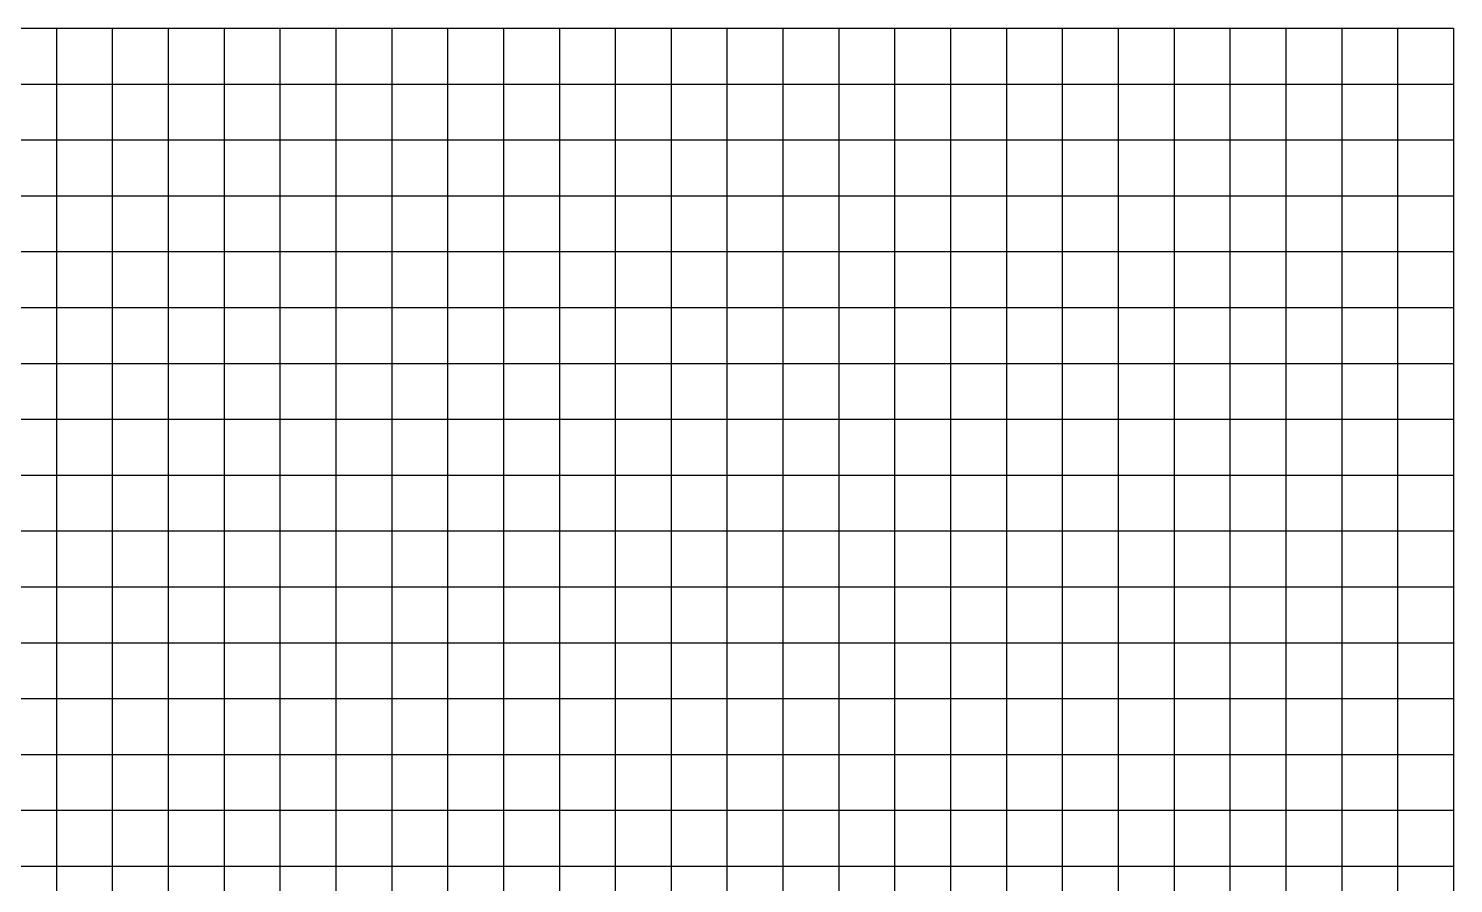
# Model space of a CAD drawing. Header units: millimetres. Extents: x 935 to 1185, y 918 to 1218.
# Drawn here: x 1057.6 to 1185.1, y 1141.4 to 1217.9 of the extents above; entities that cross this region are included whole.
import ezdxf

# ---------------------------------------------------------------- set-up
doc = ezdxf.new("R2010")
doc.units = ezdxf.units.MM
doc.layers.add('grid_5mm_NE', color=10, linetype='Continuous')

msp = doc.modelspace()

# ---------------------------------------------------------------- linework, layer by layer
at = {"layer": 'grid_5mm_NE', "color": 7}
for points in [[(1185.11, 1217.91), (1182.61, 1217.91), (1180.11, 1217.91), (1177.61, 1217.91), (1175.11, 1217.91), (1172.61, 1217.91), (1170.11, 1217.91), (1167.61, 1217.91), (1165.11, 1217.91), (1162.61, 1217.91), (1160.11, 1217.91), (1157.61, 1217.91), (1155.11, 1217.91), (1152.61, 1217.91), (1150.11, 1217.91), (1147.61, 1217.91), (1145.11, 1217.91), (1142.61, 1217.91), (1140.11, 1217.91), (1137.61, 1217.91), (1135.11, 1217.91), (1132.61, 1217.91), (1130.11, 1217.91), (1127.61, 1217.91), (1125.11, 1217.91), (1122.61, 1217.91), (1120.11, 1217.91), (1117.61, 1217.91), (1115.11, 1217.91), (1112.61, 1217.91), (1110.11, 1217.91), (1107.61, 1217.91), (1105.11, 1217.91), (1102.61, 1217.91), (1100.11, 1217.91), (1097.61, 1217.91), (1095.11, 1217.91), (1092.61, 1217.91), (1090.11, 1217.91), (1087.61, 1217.91), (1085.11, 1217.91), (1082.61, 1217.91), (1080.11, 1217.91), (1077.61, 1217.91), (1075.11, 1217.91), (1072.61, 1217.91), (1070.11, 1217.91), (1067.61, 1217.91), (1065.11, 1217.91), (1062.61, 1217.91), (1060.11, 1217.91), (1057.61, 1217.91), (1055.11, 1217.91)], [(1060.11, 1217.91), (1060.11, 1215.41), (1060.11, 1212.91), (1060.11, 1210.41), (1060.11, 1207.91), (1060.11, 1205.41), (1060.11, 1202.91), (1060.11, 1200.41), (1060.11, 1197.91), (1060.11, 1195.41), (1060.11, 1192.91), (1060.11, 1190.41), (1060.11, 1187.91), (1060.11, 1185.41), (1060.11, 1182.91), (1060.11, 1180.41), (1060.11, 1177.91), (1060.11, 1175.41), (1060.11, 1172.91), (1060.11, 1170.41), (1060.11, 1167.91), (1060.11, 1165.41), (1060.11, 1162.91), (1060.11, 1160.41), (1060.11, 1157.91), (1060.11, 1155.41), (1060.11, 1152.91), (1060.11, 1150.41), (1060.11, 1147.91), (1060.11, 1145.41), (1060.11, 1142.91), (1060.11, 1140.41)], [(1065.11, 1217.91), (1065.11, 1215.41), (1065.11, 1212.91), (1065.11, 1210.41), (1065.11, 1207.91), (1065.11, 1205.41), (1065.11, 1202.91), (1065.11, 1200.41), (1065.11, 1197.91), (1065.11, 1195.41), (1065.11, 1192.91), (1065.11, 1190.41), (1065.11, 1187.91), (1065.11, 1185.41), (1065.11, 1182.91), (1065.11, 1180.41), (1065.11, 1177.91), (1065.11, 1175.41), (1065.11, 1172.91), (1065.11, 1170.41), (1065.11, 1167.91), (1065.11, 1165.41), (1065.11, 1162.91), (1065.11, 1160.41), (1065.11, 1157.91), (1065.11, 1155.41), (1065.11, 1152.91), (1065.11, 1150.41), (1065.11, 1147.91), (1065.11, 1145.41), (1065.11, 1142.91), (1065.11, 1140.41)], [(1070.11, 1217.91), (1070.11, 1215.41), (1070.11, 1212.91), (1070.11, 1210.41), (1070.11, 1207.91), (1070.11, 1205.41), (1070.11, 1202.91), (1070.11, 1200.41), (1070.11, 1197.91), (1070.11, 1195.41), (1070.11, 1192.91), (1070.11, 1190.41), (1070.11, 1187.91), (1070.11, 1185.41), (1070.11, 1182.91), (1070.11, 1180.41), (1070.11, 1177.91), (1070.11, 1175.41), (1070.11, 1172.91), (1070.11, 1170.41), (1070.11, 1167.91), (1070.11, 1165.41), (1070.11, 1162.91), (1070.11, 1160.41), (1070.11, 1157.91), (1070.11, 1155.41), (1070.11, 1152.91), (1070.11, 1150.41), (1070.11, 1147.91), (1070.11, 1145.41), (1070.11, 1142.91), (1070.11, 1140.41)], [(1075.11, 1217.91), (1075.11, 1215.41), (1075.11, 1212.91), (1075.11, 1210.41), (1075.11, 1207.91), (1075.11, 1205.41), (1075.11, 1202.91), (1075.11, 1200.41), (1075.11, 1197.91), (1075.11, 1195.41), (1075.11, 1192.91), (1075.11, 1190.41), (1075.11, 1187.91), (1075.11, 1185.41), (1075.11, 1182.91), (1075.11, 1180.41), (1075.11, 1177.91), (1075.11, 1175.41), (1075.11, 1172.91), (1075.11, 1170.41), (1075.11, 1167.91), (1075.11, 1165.41), (1075.11, 1162.91), (1075.11, 1160.41), (1075.11, 1157.91), (1075.11, 1155.41), (1075.11, 1152.91), (1075.11, 1150.41), (1075.11, 1147.91), (1075.11, 1145.41), (1075.11, 1142.91), (1075.11, 1140.41)], [(1080.11, 1217.91), (1080.11, 1215.41), (1080.11, 1212.91), (1080.11, 1210.41), (1080.11, 1207.91), (1080.11, 1205.41), (1080.11, 1202.91), (1080.11, 1200.41), (1080.11, 1197.91), (1080.11, 1195.41), (1080.11, 1192.91), (1080.11, 1190.41), (1080.11, 1187.91), (1080.11, 1185.41), (1080.11, 1182.91), (1080.11, 1180.41), (1080.11, 1177.91), (1080.11, 1175.41), (1080.11, 1172.91), (1080.11, 1170.41), (1080.11, 1167.91), (1080.11, 1165.41), (1080.11, 1162.91), (1080.11, 1160.41), (1080.11, 1157.91), (1080.11, 1155.41), (1080.11, 1152.91), (1080.11, 1150.41), (1080.11, 1147.91), (1080.11, 1145.41), (1080.11, 1142.91), (1080.11, 1140.41)], [(1085.11, 1217.91), (1085.11, 1215.41), (1085.11, 1212.91), (1085.11, 1210.41), (1085.11, 1207.91), (1085.11, 1205.41), (1085.11, 1202.91), (1085.11, 1200.41), (1085.11, 1197.91), (1085.11, 1195.41), (1085.11, 1192.91), (1085.11, 1190.41), (1085.11, 1187.91), (1085.11, 1185.41), (1085.11, 1182.91), (1085.11, 1180.41), (1085.11, 1177.91), (1085.11, 1175.41), (1085.11, 1172.91), (1085.11, 1170.41), (1085.11, 1167.91), (1085.11, 1165.41), (1085.11, 1162.91), (1085.11, 1160.41), (1085.11, 1157.91), (1085.11, 1155.41), (1085.11, 1152.91), (1085.11, 1150.41), (1085.11, 1147.91), (1085.11, 1145.41), (1085.11, 1142.91), (1085.11, 1140.41)], [(1090.11, 1217.91), (1090.11, 1215.41), (1090.11, 1212.91), (1090.11, 1210.41), (1090.11, 1207.91), (1090.11, 1205.41), (1090.11, 1202.91), (1090.11, 1200.41), (1090.11, 1197.91), (1090.11, 1195.41), (1090.11, 1192.91), (1090.11, 1190.41), (1090.11, 1187.91), (1090.11, 1185.41), (1090.11, 1182.91), (1090.11, 1180.41), (1090.11, 1177.91), (1090.11, 1175.41), (1090.11, 1172.91), (1090.11, 1170.41), (1090.11, 1167.91), (1090.11, 1165.41), (1090.11, 1162.91), (1090.11, 1160.41), (1090.11, 1157.91), (1090.11, 1155.41), (1090.11, 1152.91), (1090.11, 1150.41), (1090.11, 1147.91), (1090.11, 1145.41), (1090.11, 1142.91), (1090.11, 1140.41)], [(1095.11, 1217.91), (1095.11, 1215.41), (1095.11, 1212.91), (1095.11, 1210.41), (1095.11, 1207.91), (1095.11, 1205.41), (1095.11, 1202.91), (1095.11, 1200.41), (1095.11, 1197.91), (1095.11, 1195.41), (1095.11, 1192.91), (1095.11, 1190.41), (1095.11, 1187.91), (1095.11, 1185.41), (1095.11, 1182.91), (1095.11, 1180.41), (1095.11, 1177.91), (1095.11, 1175.41), (1095.11, 1172.91), (1095.11, 1170.41), (1095.11, 1167.91), (1095.11, 1165.41), (1095.11, 1162.91), (1095.11, 1160.41), (1095.11, 1157.91), (1095.11, 1155.41), (1095.11, 1152.91), (1095.11, 1150.41), (1095.11, 1147.91), (1095.11, 1145.41), (1095.11, 1142.91), (1095.11, 1140.41)], [(1100.11, 1217.91), (1100.11, 1215.41), (1100.11, 1212.91), (1100.11, 1210.41), (1100.11, 1207.91), (1100.11, 1205.41), (1100.11, 1202.91), (1100.11, 1200.41), (1100.11, 1197.91), (1100.11, 1195.41), (1100.11, 1192.91), (1100.11, 1190.41), (1100.11, 1187.91), (1100.11, 1185.41), (1100.11, 1182.91), (1100.11, 1180.41), (1100.11, 1177.91), (1100.11, 1175.41), (1100.11, 1172.91), (1100.11, 1170.41), (1100.11, 1167.91), (1100.11, 1165.41), (1100.11, 1162.91), (1100.11, 1160.41), (1100.11, 1157.91), (1100.11, 1155.41), (1100.11, 1152.91), (1100.11, 1150.41), (1100.11, 1147.91), (1100.11, 1145.41), (1100.11, 1142.91), (1100.11, 1140.41)], [(1105.11, 1217.91), (1105.11, 1215.41), (1105.11, 1212.91), (1105.11, 1210.41), (1105.11, 1207.91), (1105.11, 1205.41), (1105.11, 1202.91), (1105.11, 1200.41), (1105.11, 1197.91), (1105.11, 1195.41), (1105.11, 1192.91), (1105.11, 1190.41), (1105.11, 1187.91), (1105.11, 1185.41), (1105.11, 1182.91), (1105.11, 1180.41), (1105.11, 1177.91), (1105.11, 1175.41), (1105.11, 1172.91), (1105.11, 1170.41), (1105.11, 1167.91), (1105.11, 1165.41), (1105.11, 1162.91), (1105.11, 1160.41), (1105.11, 1157.91), (1105.11, 1155.41), (1105.11, 1152.91), (1105.11, 1150.41), (1105.11, 1147.91), (1105.11, 1145.41), (1105.11, 1142.91), (1105.11, 1140.41)], [(1110.11, 1217.91), (1110.11, 1215.41), (1110.11, 1212.91), (1110.11, 1210.41), (1110.11, 1207.91), (1110.11, 1205.41), (1110.11, 1202.91), (1110.11, 1200.41), (1110.11, 1197.91), (1110.11, 1195.41), (1110.11, 1192.91), (1110.11, 1190.41), (1110.11, 1187.91), (1110.11, 1185.41), (1110.11, 1182.91), (1110.11, 1180.41), (1110.11, 1177.91), (1110.11, 1175.41), (1110.11, 1172.91), (1110.11, 1170.41), (1110.11, 1167.91), (1110.11, 1165.41), (1110.11, 1162.91), (1110.11, 1160.41), (1110.11, 1157.91), (1110.11, 1155.41), (1110.11, 1152.91), (1110.11, 1150.41), (1110.11, 1147.91), (1110.11, 1145.41), (1110.11, 1142.91), (1110.11, 1140.41)], [(1115.11, 1217.91), (1115.11, 1215.41), (1115.11, 1212.91), (1115.11, 1210.41), (1115.11, 1207.91), (1115.11, 1205.41), (1115.11, 1202.91), (1115.11, 1200.41), (1115.11, 1197.91), (1115.11, 1195.41), (1115.11, 1192.91), (1115.11, 1190.41), (1115.11, 1187.91), (1115.11, 1185.41), (1115.11, 1182.91), (1115.11, 1180.41), (1115.11, 1177.91), (1115.11, 1175.41), (1115.11, 1172.91), (1115.11, 1170.41), (1115.11, 1167.91), (1115.11, 1165.41), (1115.11, 1162.91), (1115.11, 1160.41), (1115.11, 1157.91), (1115.11, 1155.41), (1115.11, 1152.91), (1115.11, 1150.41), (1115.11, 1147.91), (1115.11, 1145.41), (1115.11, 1142.91), (1115.11, 1140.41)], [(1120.11, 1217.91), (1120.11, 1215.41), (1120.11, 1212.91), (1120.11, 1210.41), (1120.11, 1207.91), (1120.11, 1205.41), (1120.11, 1202.91), (1120.11, 1200.41), (1120.11, 1197.91), (1120.11, 1195.41), (1120.11, 1192.91), (1120.11, 1190.41), (1120.11, 1187.91), (1120.11, 1185.41), (1120.11, 1182.91), (1120.11, 1180.41), (1120.11, 1177.91), (1120.11, 1175.41), (1120.11, 1172.91), (1120.11, 1170.41), (1120.11, 1167.91), (1120.11, 1165.41), (1120.11, 1162.91), (1120.11, 1160.41), (1120.11, 1157.91), (1120.11, 1155.41), (1120.11, 1152.91), (1120.11, 1150.41), (1120.11, 1147.91), (1120.11, 1145.41), (1120.11, 1142.91), (1120.11, 1140.41)], [(1125.11, 1217.91), (1125.11, 1215.41), (1125.11, 1212.91), (1125.11, 1210.41), (1125.11, 1207.91), (1125.11, 1205.41), (1125.11, 1202.91), (1125.11, 1200.41), (1125.11, 1197.91), (1125.11, 1195.41), (1125.11, 1192.91), (1125.11, 1190.41), (1125.11, 1187.91), (1125.11, 1185.41), (1125.11, 1182.91), (1125.11, 1180.41), (1125.11, 1177.91), (1125.11, 1175.41), (1125.11, 1172.91), (1125.11, 1170.41), (1125.11, 1167.91), (1125.11, 1165.41), (1125.11, 1162.91), (1125.11, 1160.41), (1125.11, 1157.91), (1125.11, 1155.41), (1125.11, 1152.91), (1125.11, 1150.41), (1125.11, 1147.91), (1125.11, 1145.41), (1125.11, 1142.91), (1125.11, 1140.41)], [(1130.11, 1217.91), (1130.11, 1215.41), (1130.11, 1212.91), (1130.11, 1210.41), (1130.11, 1207.91), (1130.11, 1205.41), (1130.11, 1202.91), (1130.11, 1200.41), (1130.11, 1197.91), (1130.11, 1195.41), (1130.11, 1192.91), (1130.11, 1190.41), (1130.11, 1187.91), (1130.11, 1185.41), (1130.11, 1182.91), (1130.11, 1180.41), (1130.11, 1177.91), (1130.11, 1175.41), (1130.11, 1172.91), (1130.11, 1170.41), (1130.11, 1167.91), (1130.11, 1165.41), (1130.11, 1162.91), (1130.11, 1160.41), (1130.11, 1157.91), (1130.11, 1155.41), (1130.11, 1152.91), (1130.11, 1150.41), (1130.11, 1147.91), (1130.11, 1145.41), (1130.11, 1142.91), (1130.11, 1140.41)], [(1135.11, 1217.91), (1135.11, 1215.41), (1135.11, 1212.91), (1135.11, 1210.41), (1135.11, 1207.91), (1135.11, 1205.41), (1135.11, 1202.91), (1135.11, 1200.41), (1135.11, 1197.91), (1135.11, 1195.41), (1135.11, 1192.91), (1135.11, 1190.41), (1135.11, 1187.91), (1135.11, 1185.41), (1135.11, 1182.91), (1135.11, 1180.41), (1135.11, 1177.91), (1135.11, 1175.41), (1135.11, 1172.91), (1135.11, 1170.41), (1135.11, 1167.91), (1135.11, 1165.41), (1135.11, 1162.91), (1135.11, 1160.41), (1135.11, 1157.91), (1135.11, 1155.41), (1135.11, 1152.91), (1135.11, 1150.41), (1135.11, 1147.91), (1135.11, 1145.41), (1135.11, 1142.91), (1135.11, 1140.41)], [(1140.11, 1217.91), (1140.11, 1215.41), (1140.11, 1212.91), (1140.11, 1210.41), (1140.11, 1207.91), (1140.11, 1205.41), (1140.11, 1202.91), (1140.11, 1200.41), (1140.11, 1197.91), (1140.11, 1195.41), (1140.11, 1192.91), (1140.11, 1190.41), (1140.11, 1187.91), (1140.11, 1185.41), (1140.11, 1182.91), (1140.11, 1180.41), (1140.11, 1177.91), (1140.11, 1175.41), (1140.11, 1172.91), (1140.11, 1170.41), (1140.11, 1167.91), (1140.11, 1165.41), (1140.11, 1162.91), (1140.11, 1160.41), (1140.11, 1157.91), (1140.11, 1155.41), (1140.11, 1152.91), (1140.11, 1150.41), (1140.11, 1147.91), (1140.11, 1145.41), (1140.11, 1142.91), (1140.11, 1140.41)], [(1145.11, 1217.91), (1145.11, 1215.41), (1145.11, 1212.91), (1145.11, 1210.41), (1145.11, 1207.91), (1145.11, 1205.41), (1145.11, 1202.91), (1145.11, 1200.41), (1145.11, 1197.91), (1145.11, 1195.41), (1145.11, 1192.91), (1145.11, 1190.41), (1145.11, 1187.91), (1145.11, 1185.41), (1145.11, 1182.91), (1145.11, 1180.41), (1145.11, 1177.91), (1145.11, 1175.41), (1145.11, 1172.91), (1145.11, 1170.41), (1145.11, 1167.91), (1145.11, 1165.41), (1145.11, 1162.91), (1145.11, 1160.41), (1145.11, 1157.91), (1145.11, 1155.41), (1145.11, 1152.91), (1145.11, 1150.41), (1145.11, 1147.91), (1145.11, 1145.41), (1145.11, 1142.91), (1145.11, 1140.41)], [(1150.11, 1217.91), (1150.11, 1215.41), (1150.11, 1212.91), (1150.11, 1210.41), (1150.11, 1207.91), (1150.11, 1205.41), (1150.11, 1202.91), (1150.11, 1200.41), (1150.11, 1197.91), (1150.11, 1195.41), (1150.11, 1192.91), (1150.11, 1190.41), (1150.11, 1187.91), (1150.11, 1185.41), (1150.11, 1182.91), (1150.11, 1180.41), (1150.11, 1177.91), (1150.11, 1175.41), (1150.11, 1172.91), (1150.11, 1170.41), (1150.11, 1167.91), (1150.11, 1165.41), (1150.11, 1162.91), (1150.11, 1160.41), (1150.11, 1157.91), (1150.11, 1155.41), (1150.11, 1152.91), (1150.11, 1150.41), (1150.11, 1147.91), (1150.11, 1145.41), (1150.11, 1142.91), (1150.11, 1140.41)], [(1155.11, 1217.91), (1155.11, 1215.41), (1155.11, 1212.91), (1155.11, 1210.41), (1155.11, 1207.91), (1155.11, 1205.41), (1155.11, 1202.91), (1155.11, 1200.41), (1155.11, 1197.91), (1155.11, 1195.41), (1155.11, 1192.91), (1155.11, 1190.41), (1155.11, 1187.91), (1155.11, 1185.41), (1155.11, 1182.91), (1155.11, 1180.41), (1155.11, 1177.91), (1155.11, 1175.41), (1155.11, 1172.91), (1155.11, 1170.41), (1155.11, 1167.91), (1155.11, 1165.41), (1155.11, 1162.91), (1155.11, 1160.41), (1155.11, 1157.91), (1155.11, 1155.41), (1155.11, 1152.91), (1155.11, 1150.41), (1155.11, 1147.91), (1155.11, 1145.41), (1155.11, 1142.91), (1155.11, 1140.41)], [(1160.11, 1217.91), (1160.11, 1215.41), (1160.11, 1212.91), (1160.11, 1210.41), (1160.11, 1207.91), (1160.11, 1205.41), (1160.11, 1202.91), (1160.11, 1200.41), (1160.11, 1197.91), (1160.11, 1195.41), (1160.11, 1192.91), (1160.11, 1190.41), (1160.11, 1187.91), (1160.11, 1185.41), (1160.11, 1182.91), (1160.11, 1180.41), (1160.11, 1177.91), (1160.11, 1175.41), (1160.11, 1172.91), (1160.11, 1170.41), (1160.11, 1167.91), (1160.11, 1165.41), (1160.11, 1162.91), (1160.11, 1160.41), (1160.11, 1157.91), (1160.11, 1155.41), (1160.11, 1152.91), (1160.11, 1150.41), (1160.11, 1147.91), (1160.11, 1145.41), (1160.11, 1142.91), (1160.11, 1140.41)], [(1165.11, 1217.91), (1165.11, 1215.41), (1165.11, 1212.91), (1165.11, 1210.41), (1165.11, 1207.91), (1165.11, 1205.41), (1165.11, 1202.91), (1165.11, 1200.41), (1165.11, 1197.91), (1165.11, 1195.41), (1165.11, 1192.91), (1165.11, 1190.41), (1165.11, 1187.91), (1165.11, 1185.41), (1165.11, 1182.91), (1165.11, 1180.41), (1165.11, 1177.91), (1165.11, 1175.41), (1165.11, 1172.91), (1165.11, 1170.41), (1165.11, 1167.91), (1165.11, 1165.41), (1165.11, 1162.91), (1165.11, 1160.41), (1165.11, 1157.91), (1165.11, 1155.41), (1165.11, 1152.91), (1165.11, 1150.41), (1165.11, 1147.91), (1165.11, 1145.41), (1165.11, 1142.91), (1165.11, 1140.41)], [(1170.11, 1217.91), (1170.11, 1215.41), (1170.11, 1212.91), (1170.11, 1210.41), (1170.11, 1207.91), (1170.11, 1205.41), (1170.11, 1202.91), (1170.11, 1200.41), (1170.11, 1197.91), (1170.11, 1195.41), (1170.11, 1192.91), (1170.11, 1190.41), (1170.11, 1187.91), (1170.11, 1185.41), (1170.11, 1182.91), (1170.11, 1180.41), (1170.11, 1177.91), (1170.11, 1175.41), (1170.11, 1172.91), (1170.11, 1170.41), (1170.11, 1167.91), (1170.11, 1165.41), (1170.11, 1162.91), (1170.11, 1160.41), (1170.11, 1157.91), (1170.11, 1155.41), (1170.11, 1152.91), (1170.11, 1150.41), (1170.11, 1147.91), (1170.11, 1145.41), (1170.11, 1142.91), (1170.11, 1140.41)], [(1175.11, 1217.91), (1175.11, 1215.41), (1175.11, 1212.91), (1175.11, 1210.41), (1175.11, 1207.91), (1175.11, 1205.41), (1175.11, 1202.91), (1175.11, 1200.41), (1175.11, 1197.91), (1175.11, 1195.41), (1175.11, 1192.91), (1175.11, 1190.41), (1175.11, 1187.91), (1175.11, 1185.41), (1175.11, 1182.91), (1175.11, 1180.41), (1175.11, 1177.91), (1175.11, 1175.41), (1175.11, 1172.91), (1175.11, 1170.41), (1175.11, 1167.91), (1175.11, 1165.41), (1175.11, 1162.91), (1175.11, 1160.41), (1175.11, 1157.91), (1175.11, 1155.41), (1175.11, 1152.91), (1175.11, 1150.41), (1175.11, 1147.91), (1175.11, 1145.41), (1175.11, 1142.91), (1175.11, 1140.41)], [(1180.11, 1217.91), (1180.11, 1215.41), (1180.11, 1212.91), (1180.11, 1210.41), (1180.11, 1207.91), (1180.11, 1205.41), (1180.11, 1202.91), (1180.11, 1200.41), (1180.11, 1197.91), (1180.11, 1195.41), (1180.11, 1192.91), (1180.11, 1190.41), (1180.11, 1187.91), (1180.11, 1185.41), (1180.11, 1182.91), (1180.11, 1180.41), (1180.11, 1177.91), (1180.11, 1175.41), (1180.11, 1172.91), (1180.11, 1170.41), (1180.11, 1167.91), (1180.11, 1165.41), (1180.11, 1162.91), (1180.11, 1160.41), (1180.11, 1157.91), (1180.11, 1155.41), (1180.11, 1152.91), (1180.11, 1150.41), (1180.11, 1147.91), (1180.11, 1145.41), (1180.11, 1142.91), (1180.11, 1140.41)], [(1185.11, 1217.91), (1185.11, 1215.41), (1185.11, 1212.91), (1185.11, 1210.41), (1185.11, 1207.91), (1185.11, 1205.41), (1185.11, 1202.91), (1185.11, 1200.41), (1185.11, 1197.91), (1185.11, 1195.41), (1185.11, 1192.91), (1185.11, 1190.41), (1185.11, 1187.91), (1185.11, 1185.41), (1185.11, 1182.91), (1185.11, 1180.41), (1185.11, 1177.91), (1185.11, 1175.41), (1185.11, 1172.91), (1185.11, 1170.41), (1185.11, 1167.91), (1185.11, 1165.41), (1185.11, 1162.91), (1185.11, 1160.41), (1185.11, 1157.91), (1185.11, 1155.41), (1185.11, 1152.91), (1185.11, 1150.41), (1185.11, 1147.91), (1185.11, 1145.41), (1185.11, 1142.91), (1185.11, 1140.41)], [(1185.11, 1212.91), (1182.61, 1212.91), (1180.11, 1212.91), (1177.61, 1212.91), (1175.11, 1212.91), (1172.61, 1212.91), (1170.11, 1212.91), (1167.61, 1212.91), (1165.11, 1212.91), (1162.61, 1212.91), (1160.11, 1212.91), (1157.61, 1212.91), (1155.11, 1212.91), (1152.61, 1212.91), (1150.11, 1212.91), (1147.61, 1212.91), (1145.11, 1212.91), (1142.61, 1212.91), (1140.11, 1212.91), (1137.61, 1212.91), (1135.11, 1212.91), (1132.61, 1212.91), (1130.11, 1212.91), (1127.61, 1212.91), (1125.11, 1212.91), (1122.61, 1212.91), (1120.11, 1212.91), (1117.61, 1212.91), (1115.11, 1212.91), (1112.61, 1212.91), (1110.11, 1212.91), (1107.61, 1212.91), (1105.11, 1212.91), (1102.61, 1212.91), (1100.11, 1212.91), (1097.61, 1212.91), (1095.11, 1212.91), (1092.61, 1212.91), (1090.11, 1212.91), (1087.61, 1212.91), (1085.11, 1212.91), (1082.61, 1212.91), (1080.11, 1212.91), (1077.61, 1212.91), (1075.11, 1212.91), (1072.61, 1212.91), (1070.11, 1212.91), (1067.61, 1212.91), (1065.11, 1212.91), (1062.61, 1212.91), (1060.11, 1212.91), (1057.61, 1212.91), (1055.11, 1212.91)], [(1185.11, 1207.91), (1182.61, 1207.91), (1180.11, 1207.91), (1177.61, 1207.91), (1175.11, 1207.91), (1172.61, 1207.91), (1170.11, 1207.91), (1167.61, 1207.91), (1165.11, 1207.91), (1162.61, 1207.91), (1160.11, 1207.91), (1157.61, 1207.91), (1155.11, 1207.91), (1152.61, 1207.91), (1150.11, 1207.91), (1147.61, 1207.91), (1145.11, 1207.91), (1142.61, 1207.91), (1140.11, 1207.91), (1137.61, 1207.91), (1135.11, 1207.91), (1132.61, 1207.91), (1130.11, 1207.91), (1127.61, 1207.91), (1125.11, 1207.91), (1122.61, 1207.91), (1120.11, 1207.91), (1117.61, 1207.91), (1115.11, 1207.91), (1112.61, 1207.91), (1110.11, 1207.91), (1107.61, 1207.91), (1105.11, 1207.91), (1102.61, 1207.91), (1100.11, 1207.91), (1097.61, 1207.91), (1095.11, 1207.91), (1092.61, 1207.91), (1090.11, 1207.91), (1087.61, 1207.91), (1085.11, 1207.91), (1082.61, 1207.91), (1080.11, 1207.91), (1077.61, 1207.91), (1075.11, 1207.91), (1072.61, 1207.91), (1070.11, 1207.91), (1067.61, 1207.91), (1065.11, 1207.91), (1062.61, 1207.91), (1060.11, 1207.91), (1057.61, 1207.91), (1055.11, 1207.91)], [(1185.11, 1202.91), (1182.61, 1202.91), (1180.11, 1202.91), (1177.61, 1202.91), (1175.11, 1202.91), (1172.61, 1202.91), (1170.11, 1202.91), (1167.61, 1202.91), (1165.11, 1202.91), (1162.61, 1202.91), (1160.11, 1202.91), (1157.61, 1202.91), (1155.11, 1202.91), (1152.61, 1202.91), (1150.11, 1202.91), (1147.61, 1202.91), (1145.11, 1202.91), (1142.61, 1202.91), (1140.11, 1202.91), (1137.61, 1202.91), (1135.11, 1202.91), (1132.61, 1202.91), (1130.11, 1202.91), (1127.61, 1202.91), (1125.11, 1202.91), (1122.61, 1202.91), (1120.11, 1202.91), (1117.61, 1202.91), (1115.11, 1202.91), (1112.61, 1202.91), (1110.11, 1202.91), (1107.61, 1202.91), (1105.11, 1202.91), (1102.61, 1202.91), (1100.11, 1202.91), (1097.61, 1202.91), (1095.11, 1202.91), (1092.61, 1202.91), (1090.11, 1202.91), (1087.61, 1202.91), (1085.11, 1202.91), (1082.61, 1202.91), (1080.11, 1202.91), (1077.61, 1202.91), (1075.11, 1202.91), (1072.61, 1202.91), (1070.11, 1202.91), (1067.61, 1202.91), (1065.11, 1202.91), (1062.61, 1202.91), (1060.11, 1202.91), (1057.61, 1202.91), (1055.11, 1202.91)], [(1185.11, 1197.91), (1182.61, 1197.91), (1180.11, 1197.91), (1177.61, 1197.91), (1175.11, 1197.91), (1172.61, 1197.91), (1170.11, 1197.91), (1167.61, 1197.91), (1165.11, 1197.91), (1162.61, 1197.91), (1160.11, 1197.91), (1157.61, 1197.91), (1155.11, 1197.91), (1152.61, 1197.91), (1150.11, 1197.91), (1147.61, 1197.91), (1145.11, 1197.91), (1142.61, 1197.91), (1140.11, 1197.91), (1137.61, 1197.91), (1135.11, 1197.91), (1132.61, 1197.91), (1130.11, 1197.91), (1127.61, 1197.91), (1125.11, 1197.91), (1122.61, 1197.91), (1120.11, 1197.91), (1117.61, 1197.91), (1115.11, 1197.91), (1112.61, 1197.91), (1110.11, 1197.91), (1107.61, 1197.91), (1105.11, 1197.91), (1102.61, 1197.91), (1100.11, 1197.91), (1097.61, 1197.91), (1095.11, 1197.91), (1092.61, 1197.91), (1090.11, 1197.91), (1087.61, 1197.91), (1085.11, 1197.91), (1082.61, 1197.91), (1080.11, 1197.91), (1077.61, 1197.91), (1075.11, 1197.91), (1072.61, 1197.91), (1070.11, 1197.91), (1067.61, 1197.91), (1065.11, 1197.91), (1062.61, 1197.91), (1060.11, 1197.91), (1057.61, 1197.91), (1055.11, 1197.91)], [(1185.11, 1192.91), (1182.61, 1192.91), (1180.11, 1192.91), (1177.61, 1192.91), (1175.11, 1192.91), (1172.61, 1192.91), (1170.11, 1192.91), (1167.61, 1192.91), (1165.11, 1192.91), (1162.61, 1192.91), (1160.11, 1192.91), (1157.61, 1192.91), (1155.11, 1192.91), (1152.61, 1192.91), (1150.11, 1192.91), (1147.61, 1192.91), (1145.11, 1192.91), (1142.61, 1192.91), (1140.11, 1192.91), (1137.61, 1192.91), (1135.11, 1192.91), (1132.61, 1192.91), (1130.11, 1192.91), (1127.61, 1192.91), (1125.11, 1192.91), (1122.61, 1192.91), (1120.11, 1192.91), (1117.61, 1192.91), (1115.11, 1192.91), (1112.61, 1192.91), (1110.11, 1192.91), (1107.61, 1192.91), (1105.11, 1192.91), (1102.61, 1192.91), (1100.11, 1192.91), (1097.61, 1192.91), (1095.11, 1192.91), (1092.61, 1192.91), (1090.11, 1192.91), (1087.61, 1192.91), (1085.11, 1192.91), (1082.61, 1192.91), (1080.11, 1192.91), (1077.61, 1192.91), (1075.11, 1192.91), (1072.61, 1192.91), (1070.11, 1192.91), (1067.61, 1192.91), (1065.11, 1192.91), (1062.61, 1192.91), (1060.11, 1192.91), (1057.61, 1192.91), (1055.11, 1192.91)], [(1185.11, 1187.91), (1182.61, 1187.91), (1180.11, 1187.91), (1177.61, 1187.91), (1175.11, 1187.91), (1172.61, 1187.91), (1170.11, 1187.91), (1167.61, 1187.91), (1165.11, 1187.91), (1162.61, 1187.91), (1160.11, 1187.91), (1157.61, 1187.91), (1155.11, 1187.91), (1152.61, 1187.91), (1150.11, 1187.91), (1147.61, 1187.91), (1145.11, 1187.91), (1142.61, 1187.91), (1140.11, 1187.91), (1137.61, 1187.91), (1135.11, 1187.91), (1132.61, 1187.91), (1130.11, 1187.91), (1127.61, 1187.91), (1125.11, 1187.91), (1122.61, 1187.91), (1120.11, 1187.91), (1117.61, 1187.91), (1115.11, 1187.91), (1112.61, 1187.91), (1110.11, 1187.91), (1107.61, 1187.91), (1105.11, 1187.91), (1102.61, 1187.91), (1100.11, 1187.91), (1097.61, 1187.91), (1095.11, 1187.91), (1092.61, 1187.91), (1090.11, 1187.91), (1087.61, 1187.91), (1085.11, 1187.91), (1082.61, 1187.91), (1080.11, 1187.91), (1077.61, 1187.91), (1075.11, 1187.91), (1072.61, 1187.91), (1070.11, 1187.91), (1067.61, 1187.91), (1065.11, 1187.91), (1062.61, 1187.91), (1060.11, 1187.91), (1057.61, 1187.91), (1055.11, 1187.91)], [(1185.11, 1182.91), (1182.61, 1182.91), (1180.11, 1182.91), (1177.61, 1182.91), (1175.11, 1182.91), (1172.61, 1182.91), (1170.11, 1182.91), (1167.61, 1182.91), (1165.11, 1182.91), (1162.61, 1182.91), (1160.11, 1182.91), (1157.61, 1182.91), (1155.11, 1182.91), (1152.61, 1182.91), (1150.11, 1182.91), (1147.61, 1182.91), (1145.11, 1182.91), (1142.61, 1182.91), (1140.11, 1182.91), (1137.61, 1182.91), (1135.11, 1182.91), (1132.61, 1182.91), (1130.11, 1182.91), (1127.61, 1182.91), (1125.11, 1182.91), (1122.61, 1182.91), (1120.11, 1182.91), (1117.61, 1182.91), (1115.11, 1182.91), (1112.61, 1182.91), (1110.11, 1182.91), (1107.61, 1182.91), (1105.11, 1182.91), (1102.61, 1182.91), (1100.11, 1182.91), (1097.61, 1182.91), (1095.11, 1182.91), (1092.61, 1182.91), (1090.11, 1182.91), (1087.61, 1182.91), (1085.11, 1182.91), (1082.61, 1182.91), (1080.11, 1182.91), (1077.61, 1182.91), (1075.11, 1182.91), (1072.61, 1182.91), (1070.11, 1182.91), (1067.61, 1182.91), (1065.11, 1182.91), (1062.61, 1182.91), (1060.11, 1182.91), (1057.61, 1182.91), (1055.11, 1182.91)], [(1185.11, 1177.91), (1182.61, 1177.91), (1180.11, 1177.91), (1177.61, 1177.91), (1175.11, 1177.91), (1172.61, 1177.91), (1170.11, 1177.91), (1167.61, 1177.91), (1165.11, 1177.91), (1162.61, 1177.91), (1160.11, 1177.91), (1157.61, 1177.91), (1155.11, 1177.91), (1152.61, 1177.91), (1150.11, 1177.91), (1147.61, 1177.91), (1145.11, 1177.91), (1142.61, 1177.91), (1140.11, 1177.91), (1137.61, 1177.91), (1135.11, 1177.91), (1132.61, 1177.91), (1130.11, 1177.91), (1127.61, 1177.91), (1125.11, 1177.91), (1122.61, 1177.91), (1120.11, 1177.91), (1117.61, 1177.91), (1115.11, 1177.91), (1112.61, 1177.91), (1110.11, 1177.91), (1107.61, 1177.91), (1105.11, 1177.91), (1102.61, 1177.91), (1100.11, 1177.91), (1097.61, 1177.91), (1095.11, 1177.91), (1092.61, 1177.91), (1090.11, 1177.91), (1087.61, 1177.91), (1085.11, 1177.91), (1082.61, 1177.91), (1080.11, 1177.91), (1077.61, 1177.91), (1075.11, 1177.91), (1072.61, 1177.91), (1070.11, 1177.91), (1067.61, 1177.91), (1065.11, 1177.91), (1062.61, 1177.91), (1060.11, 1177.91), (1057.61, 1177.91), (1055.11, 1177.91)], [(1185.11, 1172.91), (1182.61, 1172.91), (1180.11, 1172.91), (1177.61, 1172.91), (1175.11, 1172.91), (1172.61, 1172.91), (1170.11, 1172.91), (1167.61, 1172.91), (1165.11, 1172.91), (1162.61, 1172.91), (1160.11, 1172.91), (1157.61, 1172.91), (1155.11, 1172.91), (1152.61, 1172.91), (1150.11, 1172.91), (1147.61, 1172.91), (1145.11, 1172.91), (1142.61, 1172.91), (1140.11, 1172.91), (1137.61, 1172.91), (1135.11, 1172.91), (1132.61, 1172.91), (1130.11, 1172.91), (1127.61, 1172.91), (1125.11, 1172.91), (1122.61, 1172.91), (1120.11, 1172.91), (1117.61, 1172.91), (1115.11, 1172.91), (1112.61, 1172.91), (1110.11, 1172.91), (1107.61, 1172.91), (1105.11, 1172.91), (1102.61, 1172.91), (1100.11, 1172.91), (1097.61, 1172.91), (1095.11, 1172.91), (1092.61, 1172.91), (1090.11, 1172.91), (1087.61, 1172.91), (1085.11, 1172.91), (1082.61, 1172.91), (1080.11, 1172.91), (1077.61, 1172.91), (1075.11, 1172.91), (1072.61, 1172.91), (1070.11, 1172.91), (1067.61, 1172.91), (1065.11, 1172.91), (1062.61, 1172.91), (1060.11, 1172.91), (1057.61, 1172.91), (1055.11, 1172.91)], [(1185.11, 1167.91), (1182.61, 1167.91), (1180.11, 1167.91), (1177.61, 1167.91), (1175.11, 1167.91), (1172.61, 1167.91), (1170.11, 1167.91), (1167.61, 1167.91), (1165.11, 1167.91), (1162.61, 1167.91), (1160.11, 1167.91), (1157.61, 1167.91), (1155.11, 1167.91), (1152.61, 1167.91), (1150.11, 1167.91), (1147.61, 1167.91), (1145.11, 1167.91), (1142.61, 1167.91), (1140.11, 1167.91), (1137.61, 1167.91), (1135.11, 1167.91), (1132.61, 1167.91), (1130.11, 1167.91), (1127.61, 1167.91), (1125.11, 1167.91), (1122.61, 1167.91), (1120.11, 1167.91), (1117.61, 1167.91), (1115.11, 1167.91), (1112.61, 1167.91), (1110.11, 1167.91), (1107.61, 1167.91), (1105.11, 1167.91), (1102.61, 1167.91), (1100.11, 1167.91), (1097.61, 1167.91), (1095.11, 1167.91), (1092.61, 1167.91), (1090.11, 1167.91), (1087.61, 1167.91), (1085.11, 1167.91), (1082.61, 1167.91), (1080.11, 1167.91), (1077.61, 1167.91), (1075.11, 1167.91), (1072.61, 1167.91), (1070.11, 1167.91), (1067.61, 1167.91), (1065.11, 1167.91), (1062.61, 1167.91), (1060.11, 1167.91), (1057.61, 1167.91), (1055.11, 1167.91)], [(1185.11, 1162.91), (1182.61, 1162.91), (1180.11, 1162.91), (1177.61, 1162.91), (1175.11, 1162.91), (1172.61, 1162.91), (1170.11, 1162.91), (1167.61, 1162.91), (1165.11, 1162.91), (1162.61, 1162.91), (1160.11, 1162.91), (1157.61, 1162.91), (1155.11, 1162.91), (1152.61, 1162.91), (1150.11, 1162.91), (1147.61, 1162.91), (1145.11, 1162.91), (1142.61, 1162.91), (1140.11, 1162.91), (1137.61, 1162.91), (1135.11, 1162.91), (1132.61, 1162.91), (1130.11, 1162.91), (1127.61, 1162.91), (1125.11, 1162.91), (1122.61, 1162.91), (1120.11, 1162.91), (1117.61, 1162.91), (1115.11, 1162.91), (1112.61, 1162.91), (1110.11, 1162.91), (1107.61, 1162.91), (1105.11, 1162.91), (1102.61, 1162.91), (1100.11, 1162.91), (1097.61, 1162.91), (1095.11, 1162.91), (1092.61, 1162.91), (1090.11, 1162.91), (1087.61, 1162.91), (1085.11, 1162.91), (1082.61, 1162.91), (1080.11, 1162.91), (1077.61, 1162.91), (1075.11, 1162.91), (1072.61, 1162.91), (1070.11, 1162.91), (1067.61, 1162.91), (1065.11, 1162.91), (1062.61, 1162.91), (1060.11, 1162.91), (1057.61, 1162.91), (1055.11, 1162.91)], [(1185.11, 1157.91), (1182.61, 1157.91), (1180.11, 1157.91), (1177.61, 1157.91), (1175.11, 1157.91), (1172.61, 1157.91), (1170.11, 1157.91), (1167.61, 1157.91), (1165.11, 1157.91), (1162.61, 1157.91), (1160.11, 1157.91), (1157.61, 1157.91), (1155.11, 1157.91), (1152.61, 1157.91), (1150.11, 1157.91), (1147.61, 1157.91), (1145.11, 1157.91), (1142.61, 1157.91), (1140.11, 1157.91), (1137.61, 1157.91), (1135.11, 1157.91), (1132.61, 1157.91), (1130.11, 1157.91), (1127.61, 1157.91), (1125.11, 1157.91), (1122.61, 1157.91), (1120.11, 1157.91), (1117.61, 1157.91), (1115.11, 1157.91), (1112.61, 1157.91), (1110.11, 1157.91), (1107.61, 1157.91), (1105.11, 1157.91), (1102.61, 1157.91), (1100.11, 1157.91), (1097.61, 1157.91), (1095.11, 1157.91), (1092.61, 1157.91), (1090.11, 1157.91), (1087.61, 1157.91), (1085.11, 1157.91), (1082.61, 1157.91), (1080.11, 1157.91), (1077.61, 1157.91), (1075.11, 1157.91), (1072.61, 1157.91), (1070.11, 1157.91), (1067.61, 1157.91), (1065.11, 1157.91), (1062.61, 1157.91), (1060.11, 1157.91), (1057.61, 1157.91), (1055.11, 1157.91)], [(1185.11, 1152.91), (1182.61, 1152.91), (1180.11, 1152.91), (1177.61, 1152.91), (1175.11, 1152.91), (1172.61, 1152.91), (1170.11, 1152.91), (1167.61, 1152.91), (1165.11, 1152.91), (1162.61, 1152.91), (1160.11, 1152.91), (1157.61, 1152.91), (1155.11, 1152.91), (1152.61, 1152.91), (1150.11, 1152.91), (1147.61, 1152.91), (1145.11, 1152.91), (1142.61, 1152.91), (1140.11, 1152.91), (1137.61, 1152.91), (1135.11, 1152.91), (1132.61, 1152.91), (1130.11, 1152.91), (1127.61, 1152.91), (1125.11, 1152.91), (1122.61, 1152.91), (1120.11, 1152.91), (1117.61, 1152.91), (1115.11, 1152.91), (1112.61, 1152.91), (1110.11, 1152.91), (1107.61, 1152.91), (1105.11, 1152.91), (1102.61, 1152.91), (1100.11, 1152.91), (1097.61, 1152.91), (1095.11, 1152.91), (1092.61, 1152.91), (1090.11, 1152.91), (1087.61, 1152.91), (1085.11, 1152.91), (1082.61, 1152.91), (1080.11, 1152.91), (1077.61, 1152.91), (1075.11, 1152.91), (1072.61, 1152.91), (1070.11, 1152.91), (1067.61, 1152.91), (1065.11, 1152.91), (1062.61, 1152.91), (1060.11, 1152.91), (1057.61, 1152.91), (1055.11, 1152.91)], [(1185.11, 1147.91), (1182.61, 1147.91), (1180.11, 1147.91), (1177.61, 1147.91), (1175.11, 1147.91), (1172.61, 1147.91), (1170.11, 1147.91), (1167.61, 1147.91), (1165.11, 1147.91), (1162.61, 1147.91), (1160.11, 1147.91), (1157.61, 1147.91), (1155.11, 1147.91), (1152.61, 1147.91), (1150.11, 1147.91), (1147.61, 1147.91), (1145.11, 1147.91), (1142.61, 1147.91), (1140.11, 1147.91), (1137.61, 1147.91), (1135.11, 1147.91), (1132.61, 1147.91), (1130.11, 1147.91), (1127.61, 1147.91), (1125.11, 1147.91), (1122.61, 1147.91), (1120.11, 1147.91), (1117.61, 1147.91), (1115.11, 1147.91), (1112.61, 1147.91), (1110.11, 1147.91), (1107.61, 1147.91), (1105.11, 1147.91), (1102.61, 1147.91), (1100.11, 1147.91), (1097.61, 1147.91), (1095.11, 1147.91), (1092.61, 1147.91), (1090.11, 1147.91), (1087.61, 1147.91), (1085.11, 1147.91), (1082.61, 1147.91), (1080.11, 1147.91), (1077.61, 1147.91), (1075.11, 1147.91), (1072.61, 1147.91), (1070.11, 1147.91), (1067.61, 1147.91), (1065.11, 1147.91), (1062.61, 1147.91), (1060.11, 1147.91), (1057.61, 1147.91), (1055.11, 1147.91)], [(1185.11, 1142.91), (1182.61, 1142.91), (1180.11, 1142.91), (1177.61, 1142.91), (1175.11, 1142.91), (1172.61, 1142.91), (1170.11, 1142.91), (1167.61, 1142.91), (1165.11, 1142.91), (1162.61, 1142.91), (1160.11, 1142.91), (1157.61, 1142.91), (1155.11, 1142.91), (1152.61, 1142.91), (1150.11, 1142.91), (1147.61, 1142.91), (1145.11, 1142.91), (1142.61, 1142.91), (1140.11, 1142.91), (1137.61, 1142.91), (1135.11, 1142.91), (1132.61, 1142.91), (1130.11, 1142.91), (1127.61, 1142.91), (1125.11, 1142.91), (1122.61, 1142.91), (1120.11, 1142.91), (1117.61, 1142.91), (1115.11, 1142.91), (1112.61, 1142.91), (1110.11, 1142.91), (1107.61, 1142.91), (1105.11, 1142.91), (1102.61, 1142.91), (1100.11, 1142.91), (1097.61, 1142.91), (1095.11, 1142.91), (1092.61, 1142.91), (1090.11, 1142.91), (1087.61, 1142.91), (1085.11, 1142.91), (1082.61, 1142.91), (1080.11, 1142.91), (1077.61, 1142.91), (1075.11, 1142.91), (1072.61, 1142.91), (1070.11, 1142.91), (1067.61, 1142.91), (1065.11, 1142.91), (1062.61, 1142.91), (1060.11, 1142.91), (1057.61, 1142.91), (1055.11, 1142.91)]]:
    msp.add_lwpolyline(points, dxfattribs=at)

doc.saveas('drawing.dxf')
